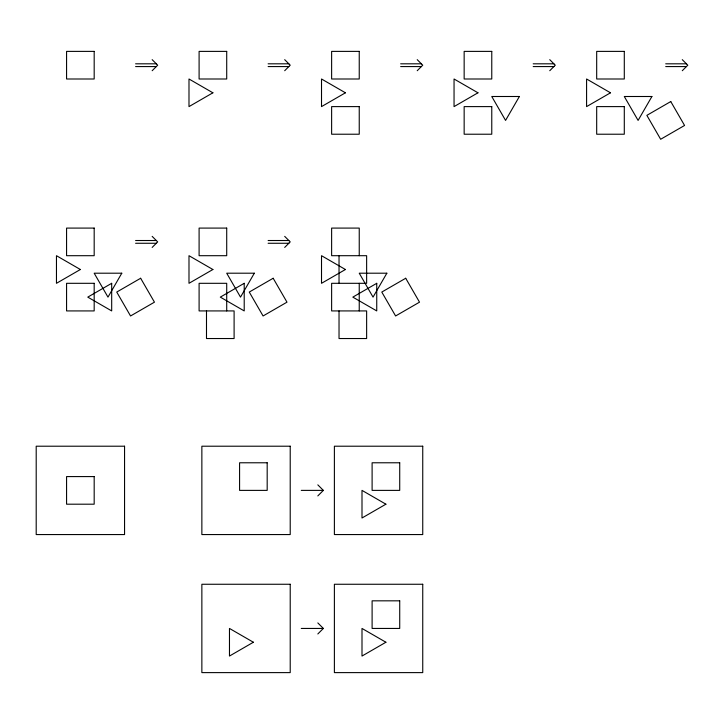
<?xml version="1.0" encoding="UTF-8"?>
<svg xmlns="http://www.w3.org/2000/svg" width="724" height="724" viewBox="0 0 724 724"><rect width="100%" height="100%" fill="white"/><g stroke="black" fill="none" stroke-linecap="round" stroke-linejoin="round"><path stroke-width="1.09" d="M152.167 70.717L157.687 65.187L152.167 59.667M284.695 70.717L290.215 65.187L284.695 59.667M152.167 247.418L157.687 241.897L152.167 236.377M417.223 70.717L422.744 65.187L417.223 59.667M284.695 247.418L290.215 241.897L284.695 236.377M549.751 70.717L555.272 65.187L549.751 59.667M682.279 70.717L687.8 65.187L682.279 59.667M317.827 495.913L323.347 490.383L317.827 484.863M317.827 633.962L323.347 628.441L317.827 622.921M135.596 63.812L156.303 63.812M268.124 63.812L288.831 63.812M400.653 63.812L421.359 63.812M533.181 63.812L553.887 63.812M665.709 63.812L686.415 63.812M135.596 66.572L156.303 66.572M268.124 66.572L288.831 66.572M400.653 66.572L421.359 66.572M533.181 66.572L553.887 66.572M665.709 66.572L686.415 66.572M135.596 240.513L156.303 240.513M268.124 240.513L288.831 240.513M135.596 243.273L156.303 243.273M268.124 243.273L288.831 243.273M301.256 490.383L323.347 490.383M301.256 628.441L323.347 628.441M359.24 255.699L359.24 228.087L331.628 228.087L331.628 255.699L366.634 255.699L366.634 283.31L331.628 283.31L331.628 310.922L366.634 310.922L366.634 338.533L339.031 338.533L339.031 310.922M359.24 283.31L359.24 310.922M339.031 255.699L339.031 283.31M226.712 310.922L226.712 283.31L199.1 283.31L199.1 310.922L234.105 310.922L234.105 338.533L206.494 338.533L206.494 310.922M121.795 273.201L107.985 297.121L94.183 273.201L121.795 273.201M254.323 273.201L240.513 297.121L226.712 273.201L254.323 273.201M386.851 273.201L373.041 297.121L359.24 273.201L386.851 273.201M519.38 96.5L505.569 120.41L491.768 96.5L519.38 96.5M651.908 96.5L638.097 120.41L624.296 96.5L651.908 96.5M212.901 92.799L188.991 106.609L188.991 78.997L212.901 92.799M345.429 92.799L321.519 106.609L321.519 78.997L345.429 92.799M80.373 269.509L56.463 283.31L56.463 255.699L80.373 269.509M111.686 283.31L87.776 297.121L111.686 310.922L111.686 283.31M140.646 278.26L116.736 292.062L130.546 315.972L154.456 302.17L140.646 278.26M477.967 92.799L454.048 106.609L454.048 78.997L477.967 92.799M212.901 269.509L188.991 283.31L188.991 255.699L212.901 269.509M244.214 283.31L220.304 297.121L244.214 310.922L244.214 283.31M273.174 278.26L249.264 292.062L263.074 315.972L286.985 302.17L273.174 278.26M610.495 92.799L586.585 106.609L586.585 78.997L610.495 92.799M345.429 269.509L321.519 283.31L321.519 255.699L345.429 269.509M670.768 101.55L646.858 115.36L660.659 139.27L684.569 125.46L670.768 101.55M376.742 283.31L352.832 297.121L376.742 310.922L376.742 283.31M405.712 278.26L381.792 292.062L395.603 315.972L419.513 302.17L405.712 278.26M385.91 504.194L362 517.995L362 490.383L385.91 504.194M253.382 642.242L229.472 656.053L229.472 628.441L253.382 642.242M385.91 642.242L362 656.053L362 628.441L385.91 642.242M94.183 51.386L66.572 51.386L66.572 78.997L94.183 78.997L94.183 51.386M226.712 51.386L199.1 51.386L199.1 78.997L226.712 78.997L226.712 51.386M359.24 51.386L331.628 51.386L331.628 78.997L359.24 78.997L359.24 51.386M491.768 51.386L464.156 51.386L464.156 78.997L491.768 78.997L491.768 51.386M624.296 51.386L596.685 51.386L596.685 78.997L624.296 78.997L624.296 51.386M359.24 106.609L331.628 106.609L331.628 134.221L359.24 134.221L359.24 106.609M491.768 106.609L464.156 106.609L464.156 134.221L491.768 134.221L491.768 106.609M624.296 106.609L596.685 106.609L596.685 134.221L624.296 134.221L624.296 106.609M94.183 228.087L66.572 228.087L66.572 255.699L94.183 255.699L94.183 228.087M226.712 228.087L199.1 228.087L199.1 255.699L226.712 255.699L226.712 228.087M94.183 283.31L66.572 283.31L66.572 310.922L94.183 310.922L94.183 283.31M124.555 446.21L36.2 446.21L36.2 534.565L124.555 534.565L124.555 446.21M290.215 446.21L201.86 446.21L201.86 534.565L290.215 534.565L290.215 446.21M422.744 446.21L334.388 446.21L334.388 534.565L422.744 534.565L422.744 446.21M267.183 462.781L239.581 462.781L239.581 490.383L267.183 490.383L267.183 462.781M399.72 462.781L372.109 462.781L372.109 490.383L399.72 490.383L399.72 462.781M94.183 476.582L66.572 476.582L66.572 504.194L94.183 504.194L94.183 476.582M290.215 584.259L201.86 584.259L201.86 672.614L290.215 672.614L290.215 584.259M422.744 584.259L334.388 584.259L334.388 672.614L422.744 672.614L422.744 584.259M399.72 600.83L372.109 600.83L372.109 628.441L399.72 628.441L399.72 600.83"/></g></svg>
